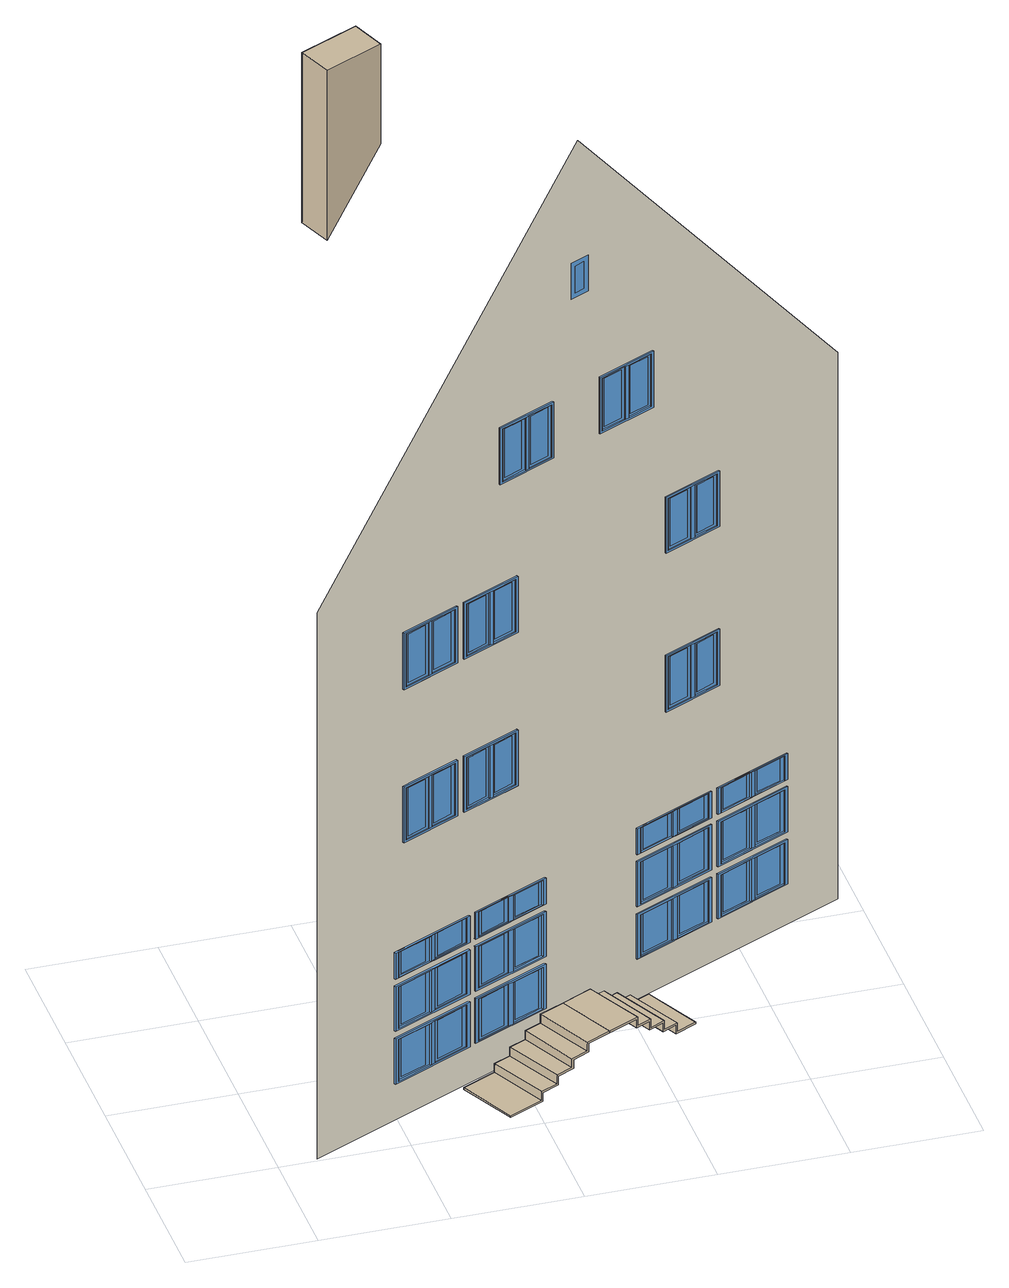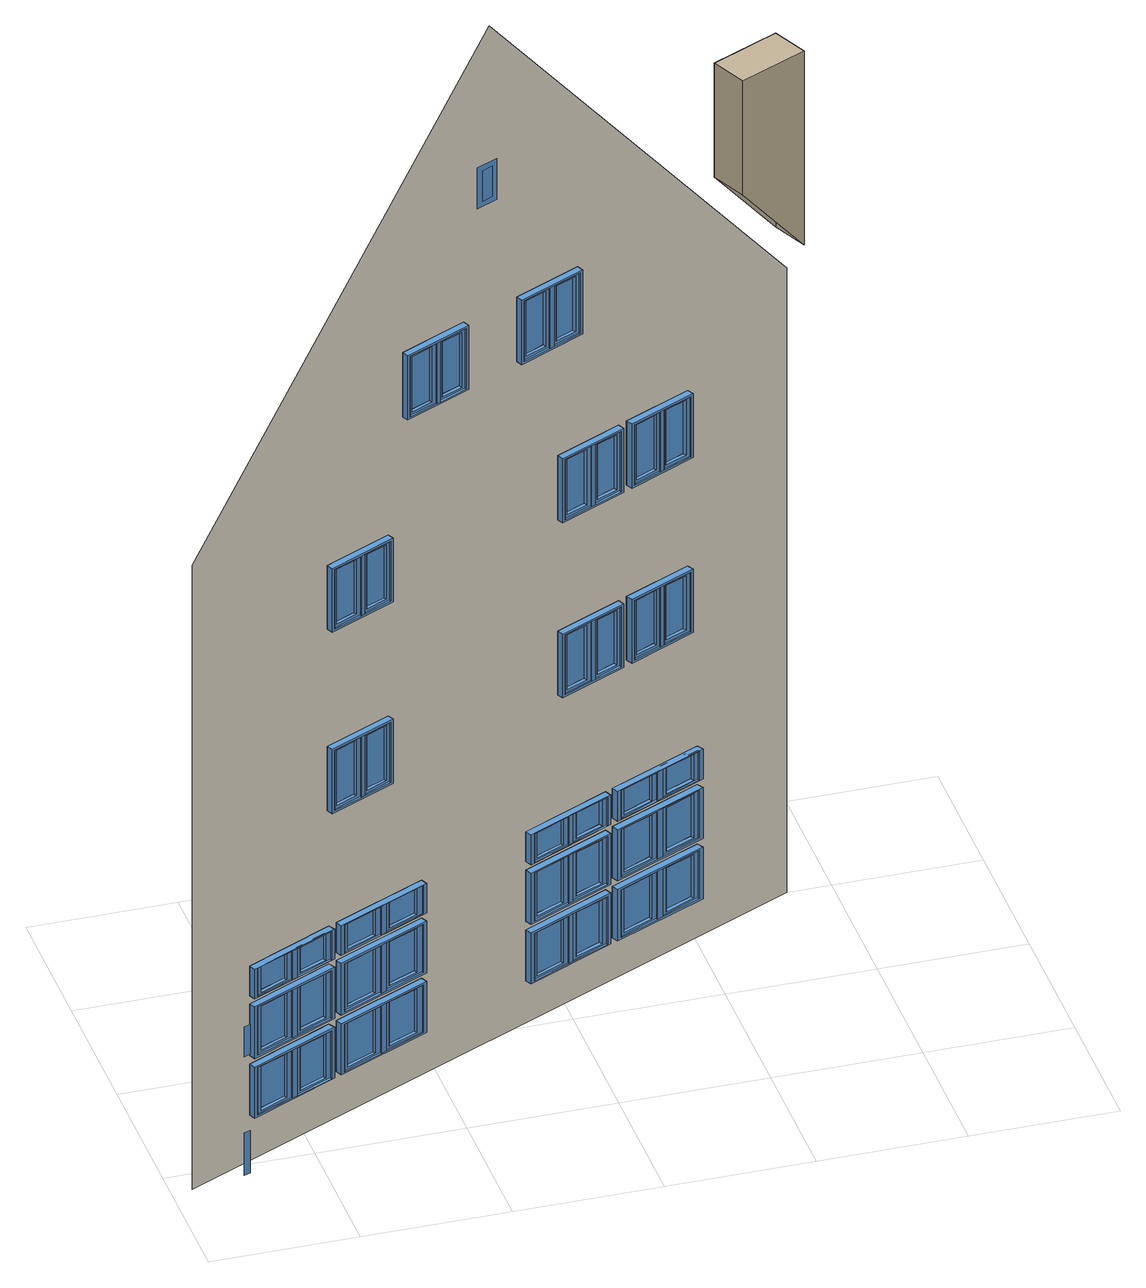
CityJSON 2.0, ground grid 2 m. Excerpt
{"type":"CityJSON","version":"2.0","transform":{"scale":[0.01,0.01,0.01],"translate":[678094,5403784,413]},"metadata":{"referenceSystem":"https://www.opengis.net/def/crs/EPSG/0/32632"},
"CityObjects":{
"building1":{"type":"Building","attributes":{"dataAvailable":"Sufficient","measuredHeight":16.65},"children":["building1-1","building1-2"],"geometry":[{"type":"MultiSurface","lod":"3","boundaries":[[[0,1,2,3]],[[4,5,6,7]],[[8,9,10,11]],[[12,13,14,15]],[[16,17,18,19]],[[20,21,22,23]],[[24,25,26,27]],[[28,29,30,31]],[[32,33,34,35]],[[36,37,38,39]],[[40,41,42,43]],[[44,45,46,47]],[[48,49,50,51]],[[52,53,54,55]],[[56,57,58,59]],[[60,61,62,63]],[[64,65,66,67]],[[68,69,70,71]],[[72,73,74,75]],[[76,77,78,79]],[[15,14,80,81]],[[82,83,13,12]],[[19,18,84,85]],[[86,87,17,16]],[[23,22,88,89]],[[90,91,21,20]],[[82,12,15,81],[92,93,37,38]],[[86,16,19,85],[94,95,41,42]],[[90,20,23,89],[96,97,45,46]],[[39,38,92,98]],[[99,93,37,36]],[[43,42,94,100]],[[101,95,41,40]],[[47,46,96,102]],[[103,97,45,44]],[[104,26,25,105],[99,36,39,98]],[[106,30,29,107],[101,40,43,100]],[[108,34,33,109],[103,44,47,102]],[[98,99,36,39]],[[100,101,40,43]],[[102,103,44,47]],[[110,105,25,24]],[[27,26,104,111]],[[112,107,29,28]],[[31,30,106,113]],[[114,109,33,32]],[[35,34,108,115]],[[59,58,116,117]],[[118,119,57,56]],[[63,62,120,121]],[[122,123,61,60]],[[118,56,59,117],[124,125,73,74]],[[122,60,63,121],[126,127,77,78]],[[75,74,124,128]],[[129,125,73,72]],[[79,78,126,130]],[[131,127,77,76]],[[128,129,72,75]],[[130,131,76,79]],[[132,66,65,133],[129,72,75,128]],[[134,70,69,135],[131,76,79,130]],[[136,133,65,64]],[[67,66,132,137]],[[138,135,69,68]],[[71,70,134,139]],[[128,124,125,129]],[[130,126,127,131]],[[98,92,93,99]],[[100,94,95,101]],[[102,96,97,103]],[[116,119,118,117]],[[120,123,122,121]],[[137,132,133,136]],[[139,134,135,138]],[[140,141,119,116]],[[142,143,123,120]],[[144,48,51,145],[57,119,141,146,147,140,116,58]],[[148,52,55,149],[61,123,143,150,151,142,120,62]],[[80,83,82,81]],[[84,87,86,85]],[[88,91,90,89]],[[152,145,51,50]],[[49,48,144,153]],[[154,149,55,54]],[[53,52,148,155]],[[111,104,105,110]],[[113,106,107,112]],[[115,108,109,114]],[[153,49,50,152],[156,157,158,136,64,67,137,159]],[[155,53,54,154],[160,161,162,138,68,71,139,163]],[[159,137,136,158]],[[163,139,138,162]],[[141,140,164,165]],[[143,142,166,167]],[[168,169,83,80]],[[170,171,87,84]],[[172,173,91,88]],[[174,0,3,175],[13,83,169,176,177,168,80,14]],[[178,4,7,179],[17,87,171,180,181,170,84,18]],[[182,8,11,183],[21,91,173,184,185,172,88,22]],[[158,186,187,159]],[[162,188,189,163]],[[1,0,174,190]],[[191,175,3,2]],[[5,4,178,192]],[[193,179,7,6]],[[9,8,182,194]],[[195,183,11,10]],[[196,111,110,197]],[[198,113,112,199]],[[200,115,114,201]],[[190,1,2,191],[202,203,197,110,24,27,111,196]],[[192,5,6,193],[204,205,199,112,28,31,113,198]],[[194,9,10,195],[206,207,201,114,32,35,115,200]],[[169,168,208,209]],[[171,170,210,211]],[[173,172,212,213]],[[197,214,215,196]],[[199,216,217,198]],[[201,218,219,200]],[[220,221,222,223]],[[224,225,226,227]],[[228,229,230,231]],[[232,233,234,235]],[[236,237,238,239]],[[240,146,141,165]],[[164,140,147,241]],[[242,150,143,167]],[[166,142,151,243]],[[241,240,165,164],[244,245,222,221]],[[243,242,167,166],[246,247,226,225]],[[223,222,245,248]],[[227,226,247,249]],[[223,220,250,248]],[[227,224,251,249]],[[187,186,252,253],[223,220,250,248]],[[189,188,254,255],[227,224,251,249]],[[157,252,186,158]],[[159,187,253,156]],[[161,254,188,162]],[[163,189,255,160]],[[208,168,177,256]],[[257,176,169,209]],[[210,170,181,258]],[[259,180,171,211]],[[212,172,185,260]],[[261,184,173,213]],[[256,257,209,208],[262,263,230,229]],[[258,259,211,210],[264,265,234,233]],[[260,261,213,212],[266,267,238,237]],[[231,230,263,268]],[[235,234,265,269]],[[239,238,267,270]],[[215,214,271,272],[231,228,273,268]],[[217,216,274,275],[235,232,276,269]],[[219,218,277,278],[239,236,279,270]],[[231,228,273,268]],[[235,232,276,269]],[[239,236,279,270]],[[203,271,214,197]],[[196,215,272,202]],[[205,274,216,199]],[[198,217,275,204]],[[207,277,218,201]],[[200,219,278,206]],[[241,147,146,240]],[[243,151,150,242]],[[156,253,252,157]],[[160,255,254,161]],[[145,152,153,144]],[[149,154,155,148]],[[280,281,282,283]],[[284,285,286,287]],[[288,289,290,291]],[[292,293,294,295]],[[256,177,176,257]],[[258,181,180,259]],[[260,185,184,261]],[[296,297,298,299]],[[300,301,302,303]],[[202,272,271,203]],[[204,275,274,205]],[[206,278,277,207]],[[304,305,306,307]],[[308,309,310,311]],[[175,191,190,174]],[[179,193,192,178]],[[183,195,194,182]],[[312,313,314,315]],[[316,317,318,319]],[[320,321,322,323]],[[324,325,289,288]],[[326,327,293,292]],[[291,290,328,329]],[[295,294,330,331]],[[324,288,291,329],[332,333,305,306]],[[326,292,295,331],[334,335,309,310]],[[307,306,332,336]],[[337,333,305,304]],[[311,310,334,338]],[[339,335,309,308]],[[340,341,342,343]],[[344,345,346,347]],[[348,349,350,351]],[[336,337,304,307]],[[338,339,308,311]],[[352,298,297,353],[337,304,307,336]],[[354,302,301,355],[339,308,311,338]],[[356,353,297,296]],[[299,298,352,357]],[[358,355,301,300]],[[303,302,354,359]],[[360,361,362,363]],[[364,365,366,367]],[[368,369,370,371]],[[372,373,374,375]],[[376,377,378,379]],[[380,381,382,383]],[[336,332,333,337]],[[338,334,335,339]],[[328,325,324,329]],[[330,327,326,331]],[[357,352,353,356]],[[359,354,355,358]],[[384,385,325,328]],[[386,387,327,330]],[[388,280,283,389],[289,325,385,390,391,384,328,290]],[[392,284,287,393],[293,327,387,394,395,386,330,294]],[[396,389,283,282]],[[281,280,388,397]],[[398,393,287,286]],[[285,284,392,399]],[[400,357,356,401]],[[397,281,282,396],[402,403,401,356,296,299,357,400]],[[404,359,358,405]],[[399,285,286,398],[406,407,405,358,300,303,359,404]],[[385,384,408,409]],[[387,386,410,411]],[[401,412,413,400]],[[405,414,415,404]],[[343,342,416,417]],[[418,419,341,340]],[[347,346,420,421]],[[422,423,345,344]],[[351,350,424,425]],[[426,427,349,348]],[[418,340,343,417],[428,429,373,374]],[[422,344,347,421],[430,431,377,378]],[[426,348,351,425],[432,433,381,382]],[[375,374,428,434]],[[435,429,373,372]],[[379,378,430,436]],[[437,431,377,376]],[[383,382,432,438]],[[439,433,381,380]],[[440,362,361,441],[435,372,375,434]],[[442,366,365,443],[437,376,379,436]],[[444,370,369,445],[439,380,383,438]],[[434,435,372,375]],[[436,437,376,379]],[[438,439,380,383]],[[446,441,361,360]],[[447,443,365,364]],[[448,445,369,368]],[[363,362,440,449]],[[367,366,442,450]],[[371,370,444,451]],[[452,453,454,455]],[[456,457,458,459]],[[460,461,462,463]],[[464,465,466,467]],[[468,469,470,471]],[[472,390,385,409]],[[408,384,391,473]],[[474,394,387,411]],[[410,386,395,475]],[[473,472,409,408],[476,477,454,453]],[[475,474,411,410],[478,479,458,457]],[[455,454,477,480]],[[459,458,479,481]],[[455,452,482,480]],[[459,456,483,481]],[[413,412,484,485],[455,452,482,480]],[[415,414,486,487],[459,456,483,481]],[[403,484,412,401]],[[400,413,485,402]],[[407,486,414,405]],[[404,415,487,406]],[[434,428,429,435]],[[436,430,431,437]],[[438,432,433,439]],[[488,489,490,491]],[[416,419,418,417]],[[420,423,422,421]],[[424,427,426,425]],[[449,440,441,446]],[[450,442,443,447]],[[451,444,445,448]],[[492,312,315,493],[341,419,494,495,496,497,416,342]],[[497,494,419,416]],[[498,316,319,499],[345,423,500,501,502,503,420,346]],[[503,500,423,420]],[[504,320,323,505],[349,427,506,507,508,509,424,350]],[[509,506,427,424]],[[313,312,492,510]],[[511,493,315,314]],[[317,316,498,512]],[[513,499,319,318]],[[321,320,504,514]],[[515,505,323,322]],[[510,313,314,511],[516,517,518,446,360,363,449,519]],[[519,449,446,518]],[[512,317,318,513],[520,521,522,447,364,367,450,523]],[[523,450,447,522]],[[514,321,322,515],[524,525,526,448,368,371,451,527]],[[527,451,448,526]],[[494,497,528,529]],[[500,503,530,531]],[[506,509,532,533]],[[518,534,535,519]],[[522,536,537,523]],[[526,538,539,527]],[[467,466,540,541]],[[542,543,465,464]],[[542,464,467,541],[544,545,489,490]],[[546,545,489,488]],[[491,490,544,547]],[[547,546,488,491]],[[548,470,469,549],[546,488,491,547]],[[550,549,469,468]],[[471,470,548,551]],[[473,391,390,472]],[[475,395,394,474]],[[402,485,484,403]],[[406,487,486,407]],[[552,553,554,555]],[[556,557,558,559]],[[560,561,562,563]],[[389,396,397,388]],[[393,398,399,392]],[[547,544,545,546]],[[540,543,542,541]],[[551,548,549,550]],[[564,565,543,540]],[[566,460,463,567],[465,543,565,568,569,564,540,466]],[[570,567,463,462]],[[461,460,566,571]],[[528,497,496,572]],[[573,495,494,529]],[[530,503,502,574]],[[575,501,500,531]],[[532,509,508,576]],[[577,507,506,533]],[[572,573,529,528],[578,579,554,553]],[[574,575,531,530],[580,581,558,557]],[[576,577,533,532],[582,583,562,561]],[[584,551,550,585]],[[571,461,462,570],[586,587,585,550,468,471,551,584]],[[555,554,579,588]],[[559,558,581,589]],[[563,562,583,590]],[[535,534,591,592],[555,552,593,588]],[[555,552,593,588]],[[537,536,594,595],[559,556,596,589]],[[559,556,596,589]],[[539,538,597,598],[563,560,599,590]],[[563,560,599,590]],[[517,591,534,518]],[[519,535,592,516]],[[521,594,536,522]],[[523,537,595,520]],[[525,597,538,526]],[[527,539,598,524]],[[565,564,600,601]],[[585,602,603,584]],[[604,605,606,607]],[[608,568,565,601]],[[600,564,569,609]],[[609,608,601,600],[610,611,606,605]],[[607,606,611,612]],[[603,602,613,614],[607,604,615,612]],[[607,604,615,612]],[[587,613,602,585]],[[584,603,614,586]],[[572,496,495,573]],[[574,502,501,575]],[[576,508,507,577]],[[516,592,591,517]],[[520,595,594,521]],[[524,598,597,525]],[[493,511,510,492]],[[499,513,512,498]],[[505,515,514,504]],[[609,569,568,608]],[[586,614,613,587]],[[567,570,571,566]],[[616,617,618,619,620],[570,462,461,571],[155,154,54,53],[286,285,399,398],[621,622,623,624],[625,626,627,628],[629,630,631,632],[152,50,49,153],[281,397,396,282],[633,634,635,636],[194,195,10,9],[317,512,513,318],[6,5,192,193],[313,510,511,314],[191,2,1,190],[515,322,321,514],[637,638,639,640],[641,642,643,644],[645,646,647,648],[649,650,651,652],[653,654,655,656],[657,658,659,660]],[[661,662,663,664]],[[630,629,632,631],[662,661,664,663]],[[665,622,621,666]],[[667,668,669,670]],[[671,672,673,674]],[[675,676,677,678]],[[670,669,679,680]],[[681,682,668,667]],[[681,667,670,680],[683,684,676,677]],[[678,677,683,685]],[[686,684,676,675]],[[687,673,672,688],[686,675,678,685]],[[685,686,675,678]],[[689,688,672,671]],[[674,673,687,690]],[[685,683,684,686]],[[679,682,681,680]],[[690,687,688,689]],[[691,665,666,692],[668,682,693,694,695,696,679,669]],[[696,693,682,679]],[[622,665,691,623]],[[624,692,666,621]],[[623,622,621,624],[697,698,699,689,671,674,690,700]],[[700,690,689,699]],[[693,696,701,702]],[[699,703,704,700]],[[705,706,707,708]],[[709,641,644,710]],[[711,647,646,712]],[[713,639,638,714]],[[715,694,693,702]],[[701,696,695,716]],[[716,715,702,701],[717,718,707,706]],[[708,707,718,719]],[[704,703,720,721],[708,705,722,719]],[[708,705,722,719]],[[723,724,725,726]],[[727,728,729,730]],[[731,732,733,734]],[[698,720,703,699]],[[700,704,721,697]],[[735,736,737,738]],[[739,740,741,742]],[[743,744,745,746]],[[747,748,749,750]],[[751,752,753,754]],[[755,756,757,758]],[[716,695,694,715]],[[697,721,720,698]],[[692,624,623,691]],[[726,725,759,760]],[[761,762,724,723]],[[730,729,763,764]],[[765,766,728,727]],[[734,733,767,768]],[[769,770,732,731]],[[761,723,726,760],[771,772,748,749]],[[765,727,730,764],[773,774,752,753]],[[769,731,734,768],[775,776,756,757]],[[750,749,771,777]],[[754,753,773,778]],[[758,757,775,779]],[[780,772,748,747]],[[781,774,752,751]],[[782,776,756,755]],[[777,780,747,750]],[[778,781,751,754]],[[779,782,755,758]],[[783,737,736,784],[780,747,750,777]],[[785,741,740,786],[781,751,754,778]],[[787,745,744,788],[782,755,758,779]],[[789,784,736,735]],[[738,737,783,790]],[[791,786,740,739]],[[742,741,785,792]],[[793,788,744,743]],[[746,745,787,794]],[[795,627,626,796]],[[797,636,635,798]],[[799,800,801,802]],[[803,804,805,806]],[[777,771,772,780]],[[778,773,774,781]],[[779,775,776,782]],[[807,808,809,810]],[[811,812,813,814]],[[815,816,817,818]],[[819,820,821,822]],[[759,762,761,760]],[[763,766,765,764]],[[767,770,769,768]],[[790,783,784,789]],[[792,785,786,791]],[[794,787,788,793]],[[823,709,710,824],[724,762,825,826,827,828,759,725]],[[829,711,712,830],[728,766,831,832,833,834,763,729]],[[835,713,714,836],[732,770,837,838,839,840,767,733]],[[828,825,762,759]],[[834,831,766,763]],[[840,837,770,767]],[[641,709,823,642]],[[643,824,710,644]],[[647,711,829,648]],[[645,830,712,646]],[[639,713,835,640]],[[637,836,714,638]],[[642,641,644,643],[841,842,843,789,735,738,790,844]],[[648,647,646,645],[845,846,847,791,739,742,792,848]],[[640,639,638,637],[849,850,851,793,743,746,794,852]],[[844,790,789,843]],[[848,792,791,847]],[[852,794,793,851]],[[825,828,853,854]],[[831,834,855,856]],[[837,840,857,858]],[[843,859,860,844]],[[847,861,862,848]],[[851,863,864,852]],[[802,801,865,866]],[[806,805,867,868]],[[869,870,800,799]],[[871,872,804,803]],[[869,799,802,866],[873,874,816,817]],[[871,803,806,868],[875,876,820,821]],[[818,817,873,877]],[[878,874,816,815]],[[822,821,875,879]],[[880,876,820,819]],[[881,809,808,882],[878,815,818,877]],[[883,813,812,884],[880,819,822,879]],[[877,878,815,818]],[[879,880,819,822]],[[885,882,808,807]],[[810,809,881,886]],[[887,884,812,811]],[[814,813,883,888]],[[889,890,891,892]],[[893,894,895,896]],[[897,898,899,900]],[[877,873,874,878]],[[879,875,876,880]],[[865,870,869,866]],[[867,872,871,868]],[[886,881,882,885]],[[888,883,884,887]],[[853,828,827,901]],[[855,834,833,902]],[[857,840,839,903]],[[904,826,825,854]],[[905,832,831,856]],[[906,838,837,858]],[[907,908,870,865]],[[909,910,872,867]],[[911,795,796,912],[800,870,908,913,914,907,865,801]],[[915,797,798,916],[804,872,910,917,918,909,867,805]],[[901,904,854,853],[919,920,891,890]],[[902,905,856,855],[921,922,895,894]],[[903,906,858,857],[923,924,899,898]],[[892,891,920,925]],[[896,895,922,926]],[[900,899,924,927]],[[625,912,796,626]],[[627,795,911,628]],[[634,916,798,635]],[[636,797,915,633]],[[860,859,928,929],[892,889,930,925]],[[862,861,931,932],[896,893,933,926]],[[864,863,934,935],[900,897,936,927]],[[892,889,930,925]],[[896,893,933,926]],[[900,897,936,927]],[[842,928,859,843]],[[844,860,929,841]],[[846,931,861,847]],[[848,862,932,845]],[[850,934,863,851]],[[852,864,935,849]],[[937,886,885,938]],[[939,888,887,940]],[[628,627,626,625],[941,942,938,885,807,810,886,937]],[[633,636,635,634],[943,944,940,887,811,814,888,939]],[[908,907,945,946]],[[910,909,947,948]],[[938,949,950,937]],[[940,951,952,939]],[[953,954,955,956]],[[957,958,959,960]],[[961,913,908,946]],[[945,907,914,962]],[[963,917,910,948]],[[947,909,918,964]],[[962,961,946,945],[965,966,955,954]],[[964,963,948,947],[967,968,959,958]],[[956,955,966,969]],[[960,959,968,970]],[[956,953,971,969]],[[960,957,972,970]],[[950,949,973,974],[956,953,971,969]],[[952,951,975,976],[960,957,972,970]],[[942,973,949,938]],[[937,950,974,941]],[[944,975,951,940]],[[939,952,976,943]],[[901,827,826,904]],[[902,833,832,905]],[[903,839,838,906]],[[841,929,928,842]],[[845,932,931,846]],[[849,935,934,850]],[[824,643,642,823]],[[830,645,648,829]],[[836,637,640,835]],[[962,914,913,961]],[[964,918,917,963]],[[977,654,653,978]],[[979,658,657,980]],[[981,650,649,982]],[[941,974,973,942]],[[943,976,975,944]],[[912,625,628,911]],[[916,634,633,915]],[[983,984,985,986]],[[987,988,989,990]],[[991,992,993,994]],[[995,996,997,998]],[[999,1000,1001,1002]],[[1003,1004,1005,1006]],[[1007,1008,1009,1010]],[[1011,1012,1013,1014]],[[1015,1016,1017,1018]],[[986,985,1019,1020]],[[1021,1022,984,983]],[[990,989,1023,1024]],[[1025,1026,988,987]],[[994,993,1027,1028]],[[1029,1030,992,991]],[[1021,983,986,1020],[1031,1032,1008,1009]],[[1025,987,990,1024],[1033,1034,1012,1013]],[[1029,991,994,1028],[1035,1036,1016,1017]],[[1010,1009,1031,1037]],[[1038,1032,1008,1007]],[[1014,1013,1033,1039]],[[1040,1034,1012,1011]],[[1018,1017,1035,1041]],[[1042,1036,1016,1015]],[[1037,1038,1007,1010]],[[1039,1040,1011,1014]],[[1041,1042,1015,1018]],[[1043,997,996,1044],[1038,1007,1010,1037]],[[1045,1001,1000,1046],[1040,1011,1014,1039]],[[1047,1005,1004,1048],[1042,1015,1018,1041]],[[1049,1044,996,995]],[[998,997,1043,1050]],[[1051,1046,1000,999]],[[1002,1001,1045,1052]],[[1053,1048,1004,1003]],[[1006,1005,1047,1054]],[[1037,1031,1032,1038]],[[1039,1033,1034,1040]],[[1041,1035,1036,1042]],[[1019,1022,1021,1020]],[[1023,1026,1025,1024]],[[1027,1030,1029,1028]],[[1050,1043,1044,1049]],[[1052,1045,1046,1051]],[[1054,1047,1048,1053]],[[1055,977,978,1056],[984,1022,1057,1058,1059,1060,1019,985]],[[1060,1057,1022,1019]],[[1061,979,980,1062],[988,1026,1063,1064,1065,1066,1023,989]],[[1066,1063,1026,1023]],[[1067,981,982,1068],[992,1030,1069,1070,1071,1072,1027,993]],[[1072,1069,1030,1027]],[[654,977,1055,655]],[[658,979,1061,659]],[[650,981,1067,651]],[[656,1056,978,653]],[[660,1062,980,657]],[[652,1068,982,649]],[[655,654,653,656],[1073,1074,1075,1049,995,998,1050,1076]],[[659,658,657,660],[1077,1078,1079,1051,999,1002,1052,1080]],[[651,650,649,652],[1081,1082,1083,1053,1003,1006,1054,1084]],[[1076,1050,1049,1075]],[[1080,1052,1051,1079]],[[1084,1054,1053,1083]],[[1057,1060,1085,1086]],[[1063,1066,1087,1088]],[[1069,1072,1089,1090]],[[1075,1091,1092,1076]],[[1079,1093,1094,1080]],[[1083,1095,1096,1084]],[[1097,1098,1099,1100]],[[1101,1102,1103,1104]],[[1105,1106,1107,1108]],[[1085,1060,1059,1109]],[[1110,1058,1057,1086]],[[1087,1066,1065,1111]],[[1112,1064,1063,1088]],[[1089,1072,1071,1113]],[[1114,1070,1069,1090]],[[1109,1110,1086,1085],[1115,1116,1099,1098]],[[1111,1112,1088,1087],[1117,1118,1103,1102]],[[1113,1114,1090,1089],[1119,1120,1107,1106]],[[1100,1099,1116,1121]],[[1104,1103,1118,1122]],[[1108,1107,1120,1123]],[[1092,1091,1124,1125],[1100,1097,1126,1121]],[[1094,1093,1127,1128],[1104,1101,1129,1122]],[[1096,1095,1130,1131],[1108,1105,1132,1123]],[[1100,1097,1126,1121]],[[1104,1101,1129,1122]],[[1108,1105,1132,1123]],[[1074,1124,1091,1075]],[[1076,1092,1125,1073]],[[1078,1127,1093,1079]],[[1080,1094,1128,1077]],[[1082,1130,1095,1083]],[[1084,1096,1131,1081]],[[1109,1059,1058,1110]],[[1111,1065,1064,1112]],[[1113,1071,1070,1114]],[[1073,1125,1124,1074]],[[1077,1128,1127,1078]],[[1081,1131,1130,1082]],[[1056,656,655,1055]],[[1062,660,659,1061]],[[1068,652,651,1067]],[[1133,1134,1135,1136]],[[1137,1138,1139,1140]]],"semantics":{"surfaces":[{"type":"Window","frameKlumMaterialClass":"Wood","frameKlumMaterialIndex":"L001","paneMaterialClass":"Glass"},{"type":"Window","@cityeditor:layer":"Unclassified.LoD3","frameKlumMaterialClass":"Wood","frameKlumMaterialIndex":"L101","paneMaterialClass":"Glass","frameMaterialUncertainty":0.5},{"type":"WallSurface","klumMaterialClass":"Plaster","klumMaterialIndex":"I202","materialUncertainty":0.3}],"values":[0,0,0,0,0,0,0,0,0,0,0,0,1,1,1,1,1,1,1,1,0,0,0,0,0,0,0,0,0,0,0,0,0,0,0,0,0,0,0,0,0,0,0,0,0,0,0,1,1,1,1,1,1,1,1,1,1,1,1,1,1,1,1,1,1,1,1,0,0,0,1,1,1,1,1,1,1,1,0,0,0,1,1,1,1,0,0,0,1,1,1,1,1,1,0,0,0,0,0,0,1,1,0,0,0,0,0,0,0,0,0,0,0,0,0,0,0,0,0,0,1,1,0,0,0,1,1,1,1,1,1,1,1,1,1,1,1,1,1,1,1,0,0,0,0,0,0,0,0,0,0,0,0,0,0,0,0,0,0,0,0,0,0,0,0,1,1,1,1,1,1,1,1,1,1,0,0,0,1,1,0,0,0,1,1,0,0,0,0,0,0,1,1,1,1,1,1,1,1,1,1,0,0,0,1,1,1,1,1,1,1,1,0,0,0,0,0,0,1,1,1,1,1,1,1,1,1,1,1,1,1,1,1,1,1,1,1,1,1,1,0,0,0,0,0,0,0,0,0,0,0,0,0,0,0,0,0,0,0,0,0,0,0,0,0,0,0,1,1,1,1,1,1,1,1,1,1,1,1,1,1,1,1,1,1,1,1,1,0,0,0,1,0,0,0,0,0,0,0,0,0,0,0,0,0,0,0,0,0,0,0,0,0,0,0,0,0,0,0,0,0,0,1,1,1,1,1,1,1,1,1,1,1,1,1,0,0,0,1,1,1,1,1,1,1,1,1,0,0,0,0,0,0,0,0,0,1,1,0,0,0,0,0,0,0,0,0,0,0,0,0,0,0,1,1,1,1,1,1,1,1,1,1,1,0,0,0,0,0,0,0,0,0,1,1,1,2,1,1,1,1,1,1,1,1,1,1,1,1,1,1,1,1,1,1,1,1,1,1,1,1,1,1,1,0,0,0,1,1,1,1,1,1,0,0,0,1,1,0,0,0,0,0,0,1,1,1,0,0,0,0,0,0,0,0,0,0,0,0,0,0,0,0,0,0,0,0,0,0,0,0,0,0,0,1,1,1,1,0,0,0,1,1,1,1,0,0,0,0,0,0,0,0,0,0,0,0,0,0,0,0,0,0,0,0,0,0,0,0,0,0,0,0,0,0,1,1,1,1,1,1,1,1,1,1,1,1,1,1,1,1,1,1,0,0,0,1,1,1,1,1,1,0,0,0,0,0,0,1,1,1,1,0,0,0,0,0,0,1,1,1,1,0,0,0,0,0,0,0,0,0,0,0,0,1,1,1,1,1,1,1,1,1,1,1,1,1,1,1,1,1,1,1,1,1,1,1,1,1,1,0,0,0,0,0,0,0,0,0,1,1,0,0,0,1,1,1,1,0,0,0,0,0,0,0,0,0,0,0,0,0,0,0,0,0,0,0,0,0,0,0,0,0,0,0,0,0,0,0,0,0,0,0,0,0,0,0,0,0,0,0,0,0,0,0,0,0,0,0,0,0,0,0,0,0,0,0,0,0,0,0,0,0,0,0,0,0,0,0,0,0,0,0,0,0,0,0,0,0,0,0,0,0,0,0,0,0,0,0,0,0,0,0,0,0,0,0,0,0,0,0,0,0,0,0]}}]},
"building1-1":{"type":"BuildingInstallation","attributes":{"@cityeditor:layer":"Unclassified.LoD3","materialUncertainty":1,"relationToConstruction":"outside"},"parents":["building1"],"geometry":[{"type":"MultiSurface","lod":"3","boundaries":[[[1141,1142,1143,1144]],[[1145,1146,1147,1148]],[[1148,1141,1144,1145]],[[1142,1147,1146,1143]],[[1142,1141,1148,1147]]]}]},
"building1-2":{"type":"BuildingInstallation","attributes":{"@cityeditor:layer":"Unclassified.LoD3","materialClass":"Metal","materialName":"Aluminium","materialUncertainty":0.3,"relationToConstruction":"outside"},"parents":["building1"],"geometry":[{"type":"MultiSurface","lod":"3","boundaries":[[[1149,1150,1151,1152]],[[1153,1154,1155,1156]],[[1154,1157,1158,1155]],[[1159,1153,1156,1160]],[[1161,1149,1152,1162]],[[1163,1159,1160,1164]],[[1157,1161,1162,1158]],[[1165,1151,1150,1166]],[[1167,1168,1169,1170]],[[1171,1172,1173,1174]],[[1175,1176,1165,1166]],[[1176,1177,1170,1169,1178,1179,1180,1174,1173,1181,1182,1164,1160,1156,1155,1158,1162,1152,1151,1165]],[[1183,1184,1185,1186,1187,1188,1189,1190,1191,1192,1193,1194,1195,1196,1197,1198,1199,1200,1201,1202]],[[1203,1167,1170,1177]],[[1204,1205,1180,1179]],[[1168,1206,1178,1169]],[[1172,1184,1181,1173]],[[1207,1181,1184,1183]],[[1183,1202,1208,1207]],[[1205,1171,1174,1180]],[[1175,1203,1177,1176]],[[1206,1204,1179,1178]],[[1185,1163,1164,1182]],[[1166,1150,1149,1161,1157,1154,1153,1159,1163,1185,1184,1172,1171,1205,1204,1206,1168,1167,1203,1175]],[[1192,1191,1209,1210]],[[1211,1182,1181,1207,1208,1212,1213,1214,1215,1216,1217,1218,1219,1220,1210,1209,1221,1222,1223,1224]],[[1191,1190,1221,1209]],[[1186,1185,1182,1211]],[[1182,1185,1184,1181]],[[1190,1189,1222,1221]],[[1189,1188,1223,1222]],[[1187,1186,1211,1224]],[[1188,1187,1224,1223]],[[1202,1201,1212,1208]],[[1199,1198,1215,1214]],[[1197,1196,1217,1216]],[[1200,1199,1214,1213]],[[1198,1197,1216,1215]],[[1201,1200,1213,1212]],[[1196,1195,1218,1217]],[[1195,1194,1219,1218]],[[1194,1193,1220,1219]],[[1193,1192,1210,1220]]]}]}
},
"vertices":[
[191,75,199],[196,66,199],[196,66,121],[191,75,121],[191,75,289],[196,66,289],[196,66,212],[191,75,212],[191,75,347],[196,66,347],[196,66,302],[191,75,302],[198,75,196],[197,77,196],[197,77,124],[198,75,124],[198,75,287],[197,77,287],[197,77,215],[198,75,215],[198,75,346],[197,77,346],[197,77,303],[198,75,303],[201,68,124],[200,71,124],[200,71,196],[201,68,196],[201,68,215],[200,71,215],[200,71,287],[201,68,287],[201,68,303],[200,71,303],[200,71,346],[201,68,346],[207,74,127],[205,79,127],[205,79,193],[207,74,193],[207,74,218],[205,79,218],[205,79,284],[207,74,284],[207,74,305],[205,79,305],[205,79,344],[207,74,344],[206,82,626],[211,73,626],[211,73,530],[206,82,530],[206,82,891],[211,73,891],[211,73,794],[206,82,794],[211,82,623],[210,84,623],[210,84,533],[211,82,533],[211,82,888],[210,84,888],[210,84,797],[211,82,797],[215,75,533],[214,77,533],[214,77,623],[215,75,623],[215,75,797],[214,77,797],[214,77,888],[215,75,888],[219,79,537],[216,84,537],[216,84,619],[219,79,619],[219,79,801],[216,84,801],[216,84,884],[219,79,884],[253,104,124],[254,102,124],[254,102,196],[253,104,196],[253,104,215],[254,102,215],[254,102,287],[253,104,287],[253,104,303],[254,102,303],[254,102,346],[253,104,346],[247,99,193],[247,99,127],[247,99,284],[247,99,218],[247,99,344],[247,99,305],[249,94,193],[249,94,127],[249,94,284],[249,94,218],[249,94,344],[249,94,305],[256,97,196],[256,97,124],[256,97,287],[256,97,215],[256,97,346],[256,97,303],[258,95,124],[258,95,196],[258,95,215],[258,95,287],[258,95,303],[258,95,346],[251,103,533],[252,101,533],[252,101,623],[251,103,623],[251,103,797],[252,101,797],[252,101,888],[251,103,888],[247,98,619],[247,98,537],[247,98,884],[247,98,801],[249,94,619],[249,94,537],[249,94,884],[249,94,801],[254,96,623],[254,96,533],[254,96,888],[254,96,797],[255,94,533],[255,94,623],[255,94,797],[255,94,888],[256,106,533],[256,106,623],[256,106,797],[256,106,888],[300,127,626],[300,127,530],[296,125,623],[296,125,533],[300,127,891],[300,127,794],[296,125,888],[296,125,797],[305,118,530],[305,118,626],[305,118,794],[305,118,891],[301,116,623],[301,116,533],[260,97,533],[260,97,623],[301,116,888],[301,116,797],[260,97,797],[260,97,888],[257,103,533],[257,103,623],[257,103,797],[257,103,888],[261,108,124],[261,108,196],[261,108,215],[261,108,287],[261,108,303],[261,108,346],[322,137,199],[322,137,121],[317,135,196],[317,135,124],[322,137,289],[322,137,212],[317,135,287],[317,135,215],[322,137,347],[322,137,302],[317,135,346],[317,135,303],[259,99,533],[259,99,623],[259,99,797],[259,99,888],[327,128,199],[327,128,121],[327,128,289],[327,128,212],[327,128,347],[327,128,302],[265,99,196],[265,99,124],[265,99,287],[265,99,215],[265,99,346],[265,99,303],[321,126,196],[321,126,124],[321,126,287],[321,126,215],[321,126,346],[321,126,303],[262,105,124],[262,105,196],[262,105,215],[262,105,287],[262,105,303],[262,105,346],[264,101,124],[264,101,196],[264,101,215],[264,101,287],[264,101,303],[264,101,346],[264,101,619],[262,106,619],[262,106,537],[264,101,537],[264,101,884],[262,106,884],[262,106,801],[264,101,801],[271,104,193],[269,109,193],[269,109,127],[271,104,127],[271,104,284],[269,109,284],[269,109,218],[271,104,218],[271,104,344],[269,109,344],[269,109,305],[271,104,305],[297,123,623],[297,123,533],[297,123,888],[297,123,797],[292,120,619],[292,120,537],[292,120,884],[292,120,801],[294,116,537],[294,116,801],[294,116,619],[294,116,884],[300,118,533],[300,118,623],[300,118,797],[300,118,888],[318,133,124],[318,133,196],[318,133,215],[318,133,287],[318,133,303],[318,133,346],[311,129,193],[311,129,127],[311,129,284],[311,129,218],[311,129,344],[311,129,305],[313,125,127],[313,125,218],[313,125,305],[320,128,124],[320,128,196],[313,125,193],[320,128,215],[320,128,287],[313,125,284],[320,128,303],[320,128,346],[313,125,344],[313,133,626],[317,124,626],[317,124,530],[313,133,530],[313,133,891],[317,124,891],[317,124,794],[313,133,794],[318,132,623],[317,135,623],[317,135,533],[318,132,533],[318,132,888],[317,135,888],[317,135,797],[318,132,797],[321,126,533],[320,128,533],[320,128,623],[321,126,623],[321,126,797],[320,128,797],[320,128,888],[321,126,888],[325,130,537],[323,135,537],[323,135,619],[325,130,619],[325,130,801],[323,135,801],[323,135,884],[325,130,884],[333,142,289],[337,133,289],[337,133,212],[333,142,212],[333,142,347],[337,133,347],[337,133,302],[333,142,302],[333,142,199],[337,133,199],[337,133,122],[333,142,122],[358,152,623],[357,154,623],[358,152,888],[357,154,888],[357,154,533],[358,152,533],[357,154,797],[358,152,797],[353,149,619],[353,149,537],[353,149,884],[353,149,801],[355,145,619],[355,145,537],[355,145,884],[355,145,801],[339,142,287],[338,145,287],[338,145,215],[339,142,215],[339,142,346],[338,145,346],[338,145,303],[339,142,303],[339,142,196],[338,145,196],[338,145,124],[339,142,124],[360,147,623],[360,147,533],[360,147,888],[360,147,797],[361,145,533],[361,145,623],[361,145,797],[361,145,888],[342,136,215],[341,138,215],[341,138,287],[342,136,287],[342,136,303],[341,138,303],[341,138,346],[342,136,346],[342,136,124],[341,138,124],[341,138,196],[342,136,196],[348,141,218],[345,146,218],[345,146,284],[348,141,284],[348,141,305],[345,146,305],[345,146,344],[348,141,344],[348,141,127],[345,146,127],[345,146,193],[348,141,193],[362,156,533],[362,156,623],[362,156,797],[362,156,888],[407,178,626],[407,178,530],[403,176,623],[403,176,533],[407,178,891],[407,178,794],[403,176,888],[403,176,797],[411,169,530],[411,169,626],[411,169,794],[411,169,891],[367,147,623],[367,147,533],[407,167,623],[407,167,533],[367,147,888],[367,147,797],[407,167,888],[407,167,797],[363,154,533],[363,154,623],[363,154,797],[363,154,888],[366,150,533],[366,150,623],[366,150,797],[366,150,888],[391,170,215],[392,168,215],[392,168,287],[391,170,287],[391,170,303],[392,168,303],[392,168,346],[391,170,346],[391,170,124],[392,168,124],[392,168,196],[391,170,196],[385,164,284],[385,164,218],[385,164,344],[385,164,305],[385,164,193],[385,164,127],[387,160,284],[387,160,218],[387,160,344],[387,160,305],[387,160,193],[387,160,127],[394,163,287],[394,163,215],[394,163,346],[394,163,303],[394,163,196],[394,163,124],[395,161,215],[395,161,303],[395,161,124],[395,161,287],[395,161,346],[395,161,196],[371,152,619],[369,157,619],[369,157,537],[371,152,537],[371,152,884],[369,157,884],[369,157,801],[371,152,801],[376,163,1161],[380,154,1161],[380,154,1064],[376,163,1064],[381,163,1158],[380,165,1158],[380,165,1067],[381,163,1067],[384,156,1067],[383,158,1067],[383,158,1158],[384,156,1158],[404,174,623],[404,174,533],[404,174,888],[404,174,797],[399,171,619],[399,171,537],[399,171,884],[399,171,801],[401,167,537],[401,167,801],[401,167,619],[401,167,884],[406,169,533],[406,169,623],[406,169,797],[406,169,888],[389,161,1071],[386,165,1071],[386,165,1154],[389,161,1154],[455,201,289],[455,201,212],[397,173,287],[450,199,287],[450,199,215],[397,173,215],[455,201,347],[455,201,302],[397,173,346],[450,199,346],[450,199,303],[397,173,303],[455,201,199],[455,201,122],[397,173,196],[450,199,196],[450,199,124],[397,173,124],[460,192,289],[460,192,212],[460,192,347],[460,192,302],[460,192,199],[460,192,122],[455,189,287],[455,189,215],[402,164,215],[402,164,287],[455,189,346],[455,189,303],[402,164,303],[402,164,346],[455,189,196],[455,189,124],[402,164,124],[402,164,196],[398,171,215],[398,171,287],[398,171,303],[398,171,346],[398,171,124],[398,171,196],[401,166,215],[401,166,287],[401,166,303],[401,166,346],[401,166,124],[401,166,196],[420,184,1067],[422,182,1067],[422,182,1158],[420,184,1158],[416,179,1154],[416,179,1071],[418,175,1071],[418,175,1154],[424,178,1158],[424,178,1067],[425,175,1067],[425,175,1158],[407,170,284],[405,174,284],[405,174,218],[407,170,218],[407,170,344],[405,174,344],[405,174,305],[407,170,305],[407,170,193],[405,174,193],[405,174,127],[407,170,127],[426,187,1067],[426,187,1158],[470,208,1161],[470,208,1064],[466,206,1158],[466,206,1067],[474,199,1064],[474,199,1161],[451,196,215],[451,196,287],[451,196,303],[451,196,346],[451,196,124],[451,196,196],[445,193,284],[445,193,218],[445,193,344],[445,193,305],[445,193,193],[445,193,127],[430,178,1158],[430,178,1067],[470,197,1158],[470,197,1067],[447,188,218],[447,188,305],[447,188,127],[453,192,215],[453,192,287],[447,188,284],[453,192,303],[453,192,346],[447,188,344],[453,192,124],[453,192,196],[447,188,193],[427,184,1067],[427,184,1158],[429,180,1067],[429,180,1158],[434,182,1154],[432,187,1154],[432,187,1071],[434,182,1071],[467,204,1158],[467,204,1067],[462,201,1154],[462,201,1071],[464,197,1071],[469,199,1067],[469,199,1158],[464,197,1154],[972,437,59],[972,437,1001],[516,219,1591],[59,1,1001],[59,1,59],[555,237,1066],[555,237,1163],[649,282,1163],[649,282,1066],[765,338,803],[671,293,803],[671,293,899],[765,338,899],[504,213,1323],[504,213,1385],[534,227,1385],[534,227,1323],[765,338,626],[765,338,529],[671,293,529],[671,293,626],[751,331,128],[620,269,128],[620,269,205],[751,331,205],[620,269,296],[751,331,296],[751,331,218],[620,269,218],[751,331,308],[620,269,308],[620,269,353],[751,331,353],[762,336,308],[762,336,353],[884,395,353],[884,395,308],[762,336,218],[762,336,296],[884,395,296],[884,395,218],[762,336,128],[762,336,205],[884,395,205],[884,395,128],[511,216,1331],[526,224,1331],[526,224,1377],[511,216,1377],[551,246,1163],[551,246,1066],[556,246,1160],[555,248,1160],[555,248,1069],[556,246,1069],[559,239,1069],[558,242,1069],[558,242,1160],[559,239,1160],[563,244,1073],[561,249,1073],[561,249,1156],[563,244,1156],[595,268,1069],[596,265,1069],[596,265,1160],[595,268,1160],[591,263,1156],[591,263,1073],[593,258,1156],[593,258,1073],[598,261,1160],[598,261,1069],[599,259,1069],[599,259,1160],[645,291,1163],[645,291,1066],[600,270,1160],[641,289,1160],[641,289,1069],[600,270,1069],[645,280,1160],[645,280,1069],[605,261,1069],[605,261,1160],[601,268,1069],[601,268,1160],[603,263,1069],[603,263,1160],[609,266,1156],[607,270,1156],[607,270,1073],[609,266,1073],[616,278,296],[616,278,218],[616,278,353],[616,278,308],[616,278,205],[616,278,128],[642,287,1160],[642,287,1069],[637,285,1156],[637,285,1073],[639,280,1073],[644,283,1069],[644,283,1160],[639,280,1156],[622,278,293],[621,280,293],[621,280,221],[622,278,221],[622,278,352],[621,280,352],[621,280,309],[622,278,309],[622,278,202],[621,280,202],[621,280,130],[622,278,130],[626,271,221],[625,274,221],[625,274,293],[626,271,293],[626,271,309],[625,274,309],[625,274,352],[626,271,352],[626,271,130],[625,274,130],[625,274,202],[626,271,202],[632,277,224],[630,282,224],[630,282,290],[632,277,290],[632,277,311],[630,282,311],[630,282,350],[632,277,350],[632,277,133],[630,282,133],[630,282,199],[632,277,199],[678,307,221],[679,305,221],[679,305,293],[678,307,293],[678,307,309],[679,305,309],[679,305,352],[678,307,352],[678,307,130],[679,305,130],[679,305,202],[678,307,202],[672,301,290],[672,301,224],[672,301,350],[672,301,311],[672,301,199],[672,301,133],[674,297,290],[674,297,350],[674,297,199],[674,297,224],[674,297,311],[674,297,133],[681,300,293],[681,300,221],[681,300,352],[681,300,309],[681,300,202],[681,300,130],[682,298,221],[682,298,293],[682,298,309],[682,298,352],[682,298,130],[682,298,202],[667,302,899],[667,302,803],[667,302,626],[667,302,529],[672,301,896],[671,304,896],[671,304,806],[672,301,806],[672,301,623],[671,304,623],[671,304,532],[672,301,532],[675,295,806],[674,297,806],[674,297,896],[675,295,896],[675,295,532],[674,297,532],[674,297,623],[675,295,623],[679,300,810],[677,304,810],[677,304,892],[679,300,892],[679,300,536],[677,304,536],[677,304,619],[679,300,619],[747,340,296],[747,340,218],[685,311,293],[742,338,293],[742,338,221],[685,311,221],[747,340,353],[747,340,308],[685,311,352],[742,338,352],[742,338,309],[685,311,309],[747,340,205],[747,340,128],[685,311,202],[742,338,202],[742,338,130],[685,311,130],[746,329,293],[746,329,221],[690,302,221],[690,302,293],[746,329,352],[746,329,309],[690,302,309],[690,302,352],[746,329,202],[746,329,130],[690,302,130],[690,302,202],[686,308,221],[686,308,293],[686,308,309],[686,308,352],[686,308,130],[686,308,202],[689,304,221],[689,304,293],[689,304,309],[689,304,352],[689,304,130],[689,304,202],[711,323,806],[712,321,806],[711,323,532],[712,321,532],[712,321,896],[711,323,896],[712,321,623],[711,323,623],[707,318,892],[707,318,810],[707,318,619],[707,318,536],[709,314,892],[709,314,810],[709,314,619],[709,314,536],[714,316,896],[714,316,806],[714,316,623],[714,316,532],[715,314,806],[715,314,896],[715,314,532],[715,314,623],[696,308,290],[694,312,290],[694,312,224],[696,308,224],[696,308,350],[694,312,350],[694,312,311],[696,308,311],[696,308,199],[694,312,199],[694,312,133],[696,308,133],[743,336,221],[743,336,309],[743,336,130],[743,336,293],[743,336,352],[743,336,202],[716,326,806],[716,326,896],[716,326,532],[716,326,623],[761,347,899],[761,347,803],[757,345,896],[757,345,806],[761,347,626],[761,347,529],[757,345,623],[757,345,532],[736,332,290],[736,332,224],[736,332,350],[736,332,311],[736,332,199],[736,332,133],[738,328,224],[738,328,311],[738,328,133],[745,331,221],[745,331,293],[738,328,290],[745,331,309],[745,331,352],[738,328,350],[745,331,130],[745,331,202],[738,328,199],[721,317,896],[721,317,806],[721,317,623],[721,317,532],[761,336,896],[761,336,806],[761,336,623],[761,336,532],[717,323,806],[717,323,896],[717,323,532],[717,323,623],[720,319,806],[720,319,896],[720,319,532],[720,319,623],[725,321,892],[723,326,892],[723,326,810],[725,321,810],[725,321,619],[723,326,619],[723,326,536],[725,321,536],[758,343,896],[758,343,806],[758,343,623],[758,343,532],[753,340,892],[753,340,810],[753,340,619],[753,340,536],[755,336,810],[755,336,536],[755,336,892],[755,336,619],[760,338,806],[760,338,896],[760,338,532],[760,338,623],[757,345,296],[757,345,218],[757,345,205],[757,345,128],[757,345,353],[757,345,308],[763,345,293],[762,348,293],[762,348,221],[763,345,221],[763,345,202],[762,348,202],[762,348,130],[763,345,130],[763,345,352],[762,348,352],[762,348,309],[763,345,309],[767,338,221],[766,341,221],[766,341,293],[767,338,293],[767,338,130],[766,341,130],[766,341,202],[767,338,202],[767,338,309],[766,341,309],[766,341,352],[767,338,352],[772,344,224],[770,349,224],[770,349,290],[772,344,290],[772,344,133],[770,349,133],[770,349,199],[772,344,199],[772,344,311],[770,349,311],[770,349,350],[772,344,350],[815,373,221],[816,371,221],[816,371,293],[815,373,293],[815,373,130],[816,371,130],[816,371,202],[815,373,202],[815,373,309],[816,371,309],[816,371,352],[815,373,352],[809,367,290],[809,367,224],[809,367,199],[809,367,133],[809,367,350],[809,367,311],[812,363,290],[812,363,224],[812,363,199],[812,363,133],[812,363,350],[812,363,311],[818,366,293],[818,366,221],[818,366,202],[818,366,130],[818,366,352],[818,366,309],[820,364,221],[820,364,293],[820,364,130],[820,364,202],[820,364,309],[820,364,352],[880,404,296],[880,404,218],[822,376,293],[875,401,293],[875,401,221],[822,376,221],[880,404,205],[880,404,128],[822,376,202],[875,401,202],[875,401,130],[822,376,130],[880,404,353],[880,404,308],[822,376,352],[875,401,352],[875,401,309],[822,376,309],[879,392,293],[879,392,221],[826,367,221],[826,367,293],[879,392,202],[879,392,130],[826,367,130],[826,367,202],[879,392,352],[879,392,309],[826,367,309],[826,367,352],[823,374,221],[823,374,293],[823,374,130],[823,374,202],[823,374,309],[823,374,352],[825,369,221],[825,369,293],[825,369,130],[825,369,202],[825,369,309],[825,369,352],[832,373,290],[830,377,290],[830,377,224],[832,373,224],[832,373,199],[830,377,199],[830,377,133],[832,373,133],[832,373,350],[830,377,350],[830,377,311],[832,373,311],[876,399,221],[876,399,293],[876,399,130],[876,399,202],[876,399,309],[876,399,352],[869,396,290],[869,396,224],[869,396,199],[869,396,133],[869,396,350],[869,396,311],[871,391,224],[871,391,133],[871,391,311],[878,395,221],[878,395,293],[871,391,290],[878,395,130],[878,395,202],[871,391,199],[878,395,309],[878,395,352],[871,391,350],[922,523,193],[931,527,193],[931,527,129],[922,523,129],[922,523,353],[931,527,353],[931,527,308],[922,523,308],
[177,471,1648],[271,515,1648],[271,515,1476],[177,471,1355],[199,418,1353],[293,462,1474],[293,462,1646],[199,418,1646],
[605,259,72],[605,259,57],[649,169,57],[649,169,72],[559,236,102],[559,236,87],[602,146,87],[602,146,102],[582,248,87],[626,158,87],[535,225,102],[579,135,102],[582,248,72],[626,158,72],[535,225,117],[579,135,117],[683,186,57],[640,276,57],[607,260,75],[584,249,75],[628,159,75],[651,170,75],[537,226,105],[537,226,120],[581,136,120],[581,136,105],[640,276,60],[683,186,60],[651,170,60],[628,159,90],[604,147,90],[604,147,105],[532,112,120],[532,112,117],[449,183,120],[489,202,120],[489,202,117],[451,184,117],[451,184,102],[424,171,102],[424,171,87],[397,158,87],[397,158,72],[370,145,72],[370,145,57],[314,118,57],[314,118,60],[368,144,60],[368,144,75],[395,157,75],[395,157,90],[422,170,90],[422,170,105],[449,183,105],[607,260,60],[561,237,90],[561,237,105],[584,249,90],[492,93,120],[492,93,105],[441,68,72],[414,55,72],[495,94,117],[465,80,105],[465,80,90],[439,67,90],[439,67,75],[412,54,75],[412,54,60],[358,28,60],[358,28,57],[414,55,57],[441,68,87],[468,81,87],[468,81,102],[495,94,102]
]}
